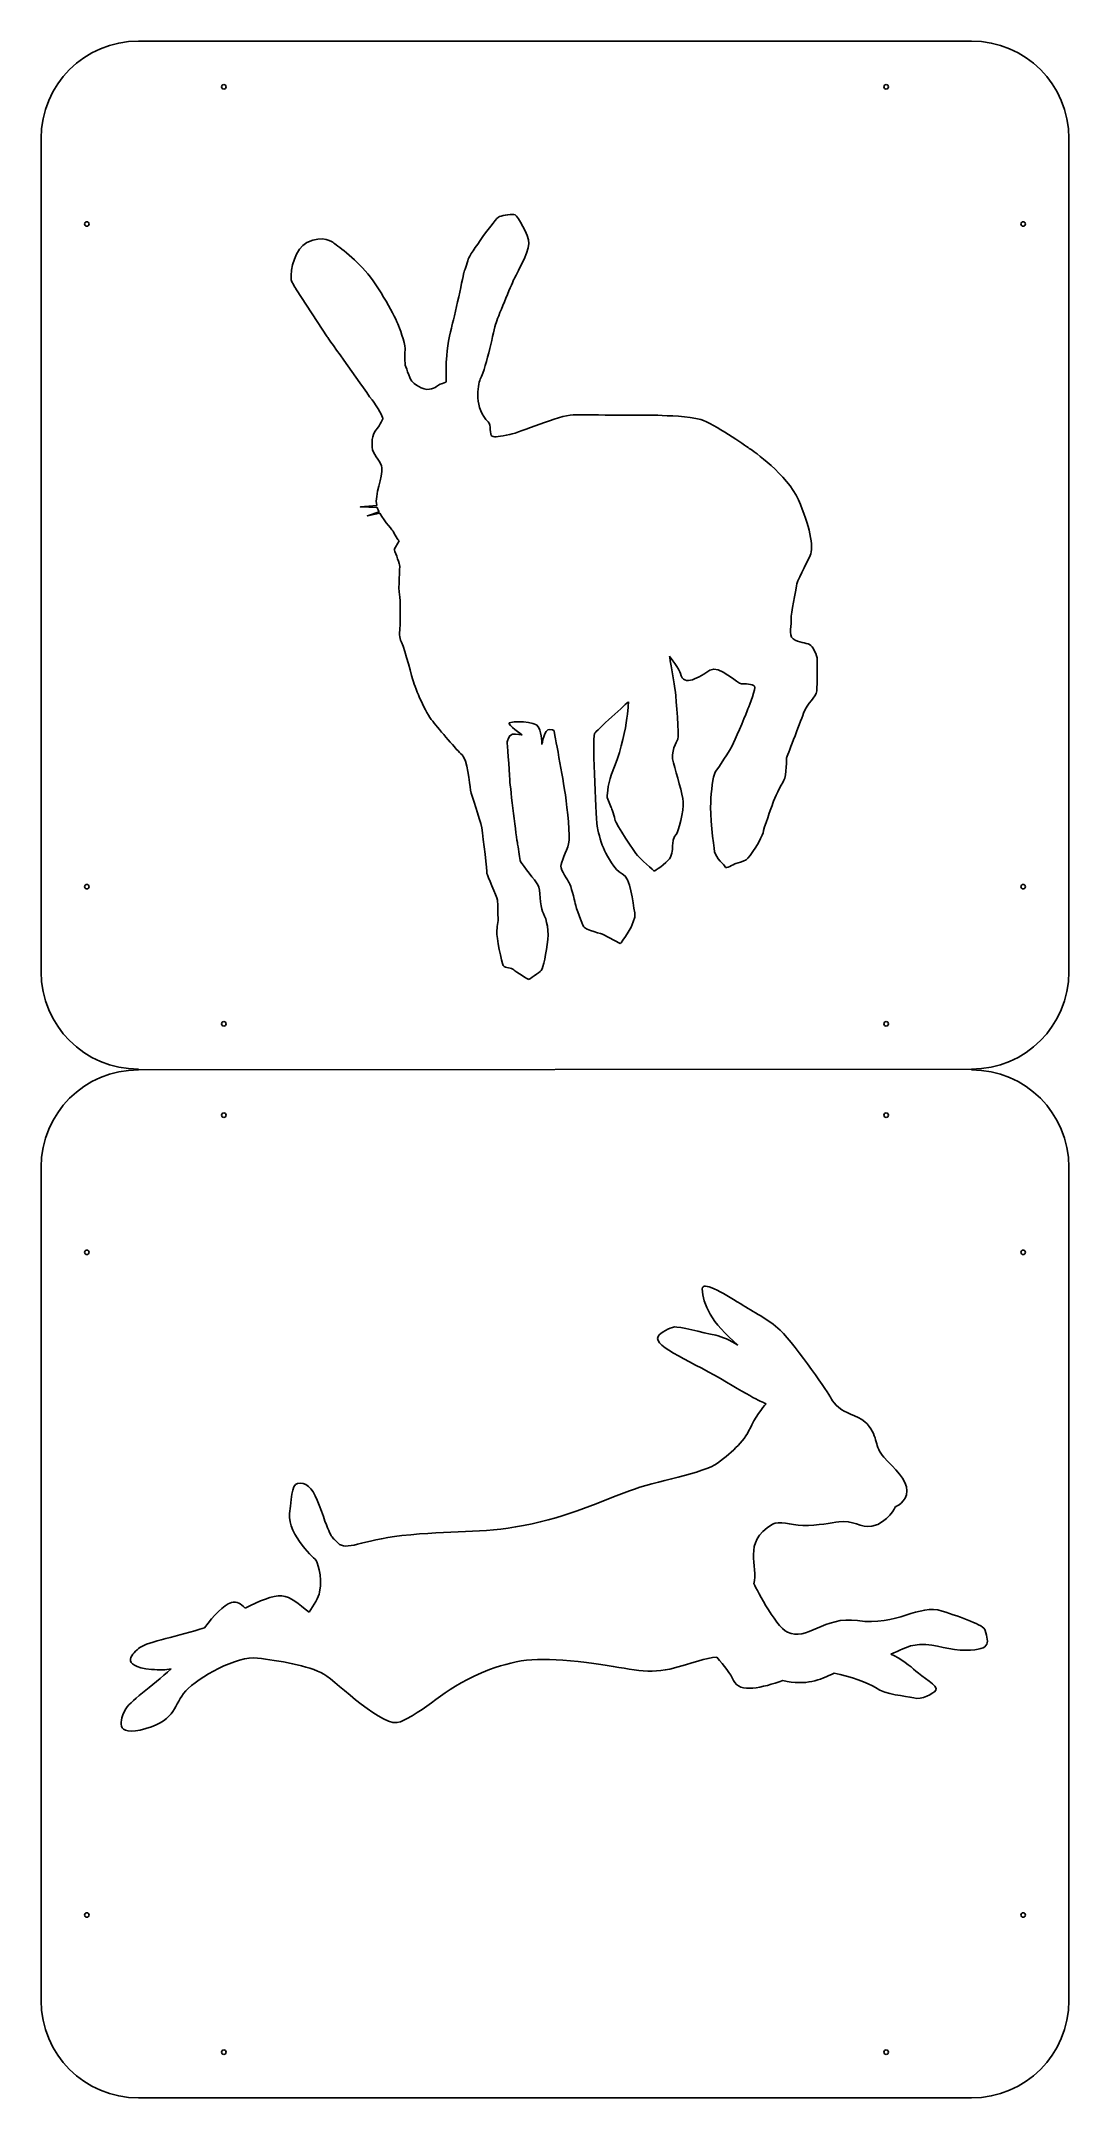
# Model space of a CAD drawing. Extents: x 0 to 127, y 0 to 254.
import ezdxf

# ---------------------------------------------------------------- set-up
doc = ezdxf.new("R2010")
doc.units = 0
doc.layers.get('0').update_dxf_attribs({"linetype": 'CONTINUOUS'})

msp = doc.modelspace()

# ---------------------------------------------------------------- linework, layer by layer
at = {"color": 7}
for points in [[(114.976281, 254.000006), (12.023712, 254.000006)], [(0, 241.98089), (0, 139.067659)], [(127, 139.067659), (127, 241.98089)], [(31.559809, 223.305535), (35.359659, 217.487163)], [(50.062053, 214.34378), (50.062053, 211.936174)], [(41.470343, 196.642317), (39.458342, 196.487062), (41.535979, 196.407121)], [(41.777276, 195.849845), (40.316977, 195.381556), (41.864791, 195.687016)], [(44.232006, 192.27362), (43.636336, 191.203562)], [(69.963064, 160.572827), (70.448182, 159.369077)], [(69.470372, 143.685926), (71.572412, 142.548969)], [(12.023712, 126.953922), (114.976281, 127.048545)], [(0, 12.01915), (0, 114.932325)], [(127, 114.932325), (127, 12.01915)], [(114.976281, 0.000006), (12.023712, 0.000006)]]:
    msp.add_lwpolyline(points, dxfattribs=at)
for points in [[(22.86, 248.355561), (22.86, 248.355561)], [(104.704444, 248.355561), (104.704444, 248.355561)], [(5.926667, 231.422228), (5.926667, 231.422228)], [(121.637778, 231.422228), (121.637778, 231.422228)], [(5.926667, 149.577781), (5.926667, 149.577781)], [(121.637778, 149.577781), (121.637778, 149.577781)], [(22.86, 132.64445), (22.86, 132.64445)], [(104.704444, 132.64445), (104.704444, 132.64445)], [(22.86, 121.355561), (22.86, 121.355561)], [(104.704444, 121.355561), (104.704444, 121.355561)], [(5.926667, 104.422228), (5.926667, 104.422228)], [(121.637778, 104.422228), (121.637778, 104.422228)], [(5.926667, 22.577782), (5.926667, 22.577782)], [(121.637778, 22.577781), (121.637778, 22.577781)], [(22.86, 5.64445), (22.86, 5.64445)], [(104.704444, 5.64445), (104.704444, 5.64445)]]:
    msp.add_lwpolyline(points, close=True, dxfattribs=at)
for points in [[(12.023712, 254.000006), (5.361991, 254.000006), (0, 248.640087), (0, 241.98089)], [(127, 241.98089), (127, 248.640087), (121.638006, 254.000006), (114.976281, 254.000006)], [(22.295556, 248.355561), (22.295556, 248.51143), (22.421912, 248.637786), (22.577778, 248.637786)], [(22.577778, 248.073333), (22.421912, 248.073333), (22.295556, 248.19969), (22.295556, 248.355561)], [(22.577778, 248.637786), (22.733643, 248.637786), (22.86, 248.51143), (22.86, 248.355561)], [(22.86, 248.355561), (22.86, 248.19969), (22.733643, 248.073333), (22.577778, 248.073333)], [(104.14, 248.355561), (104.14, 248.51143), (104.266357, 248.637786), (104.422222, 248.637786)], [(104.422222, 248.073333), (104.266357, 248.073333), (104.14, 248.19969), (104.14, 248.355561)], [(104.422222, 248.637786), (104.578088, 248.637786), (104.704444, 248.51143), (104.704444, 248.355561)], [(104.704444, 248.355561), (104.704444, 248.19969), (104.578088, 248.073333), (104.422222, 248.073333)], [(5.362222, 231.422228), (5.362222, 231.578096), (5.488577, 231.704453), (5.644444, 231.704453)], [(5.644444, 231.14), (5.488577, 231.14), (5.362222, 231.266357), (5.362222, 231.422228)], [(5.644444, 231.704453), (5.800311, 231.704453), (5.926667, 231.578096), (5.926667, 231.422228)], [(5.926667, 231.422228), (5.926667, 231.266357), (5.800311, 231.14), (5.644444, 231.14)], [(56.628089, 232.334294), (56.14297, 232.200497), (52.949834, 227.619324), (52.788163, 227.084242)], [(58.568458, 232.534989), (58.245116, 232.735579), (57.113207, 232.46809), (56.628089, 232.334294)], [(60.266268, 228.990321), (60.266268, 230.127278), (58.891905, 232.334294), (58.568458, 232.534989)], [(121.073333, 231.422228), (121.073333, 231.578096), (121.19969, 231.704453), (121.355556, 231.704453)], [(121.355556, 231.14), (121.19969, 231.14), (121.073333, 231.266357), (121.073333, 231.422228)], [(121.355556, 231.704453), (121.511421, 231.704453), (121.637778, 231.578096), (121.637778, 231.422228)], [(121.637778, 231.422228), (121.637778, 231.266357), (121.511421, 231.14), (121.355556, 231.14)], [(32.853388, 229.124117), (31.439371, 228.42221), (30.751348, 225.847043), (30.913019, 224.50939)], [(36.087336, 229.124117), (36.087336, 229.124117), (34.874645, 230.127278), (32.853388, 229.124117)], [(40.048963, 225.646348), (38.351153, 227.518977), (36.087336, 229.124117), (36.087336, 229.124117)], [(58.406787, 224.576289), (58.406787, 224.576289), (60.266268, 227.853363), (60.266268, 228.990321)], [(52.788163, 227.084242), (52.626387, 226.549265), (52.263915, 225.479207), (52.263915, 225.479207)], [(30.913019, 224.50939), (30.945206, 224.243269), (31.559809, 223.305535), (31.559809, 223.305535)], [(44.17226, 218.891608), (43.848812, 219.694073), (41.746772, 223.773718), (40.048963, 225.646348)], [(52.263915, 225.479207), (52.263915, 225.479207), (51.014619, 219.62728), (50.691172, 218.557116)], [(56.223858, 219.225995), (56.547201, 220.229155), (58.406787, 224.576289), (58.406787, 224.576289)], [(44.980721, 215.815123), (45.061609, 216.283307), (44.495602, 218.089038), (44.17226, 218.891608)], [(50.691172, 218.557116), (50.36783, 217.487163), (50.062053, 215.14635), (50.062053, 214.34378)], [(54.256036, 212.237111), (55.115827, 214.015283), (55.900411, 218.222835), (56.223858, 219.225995)], [(35.359659, 217.487163), (35.359659, 217.487163), (40.210634, 210.598521), (41.099983, 209.394666)], [(44.980721, 214.076291), (44.980721, 214.076291), (44.899832, 215.34694), (44.980721, 215.815123)], [(45.789181, 212.002967), (45.546622, 212.27056), (44.980721, 214.076291), (44.980721, 214.076291)], [(47.97211, 210.999806), (47.140403, 210.866115), (46.031741, 211.735478), (45.789181, 212.002967)], [(49.32817, 211.635131), (49.004722, 211.568338), (48.803922, 211.133603), (47.97211, 210.999806)], [(50.062053, 211.936174), (50.062053, 211.936174), (49.651512, 211.702029), (49.32817, 211.635131)], [(55.248572, 206.98706), (53.522047, 208.525302), (53.932588, 211.568338), (54.256036, 212.237111)], [(41.099983, 209.394666), (41.989332, 208.190915), (42.231891, 207.388345), (42.231891, 207.388345)], [(41.376517, 205.95045), (40.907387, 205.365195), (40.780637, 204.328585), (40.969447, 203.542844)], [(42.231891, 207.388345), (42.231891, 207.388345), (41.950833, 206.666873), (41.376517, 205.95045)], [(55.723909, 205.214778), (55.400461, 205.348575), (55.629557, 206.647624), (55.248572, 206.98706)], [(65.758878, 207.856529), (63.899397, 207.78963), (59.219245, 205.682962), (57.925665, 205.415368)], [(71.418314, 207.78963), (70.771524, 207.78963), (67.134398, 207.905966), (65.758878, 207.856529)], [(76.188401, 207.78963), (75.032826, 207.8458), (72.065104, 207.78963), (71.418314, 207.78963)], [(81.524495, 207.254548), (79.907468, 207.722732), (77.562869, 207.722732), (76.188401, 207.78963)], [(87.507273, 203.709985), (87.022154, 204.044372), (83.141416, 206.78647), (81.524495, 207.254548)], [(40.969447, 203.542844), (41.158256, 202.756893), (42.049814, 202.00902), (42.111242, 201.302274)], [(57.925665, 205.415368), (56.632086, 205.14788), (56.047251, 205.080982), (55.723909, 205.214778)], [(93.570939, 197.356426), (92.196577, 200.499809), (87.992391, 203.375598), (87.507273, 203.709985)], [(42.111242, 201.302274), (42.207698, 200.192981), (41.19181, 197.970923), (41.470343, 196.642317)], [(41.535979, 196.407121), (41.597513, 196.226201), (41.679874, 196.038759), (41.777276, 195.849845)], [(41.864791, 195.687016), (42.480235, 194.578039), (43.515688, 193.477476), (43.515688, 193.477476)], [(95.026295, 190.46789), (95.511308, 191.537948), (94.945407, 194.213148), (93.570939, 197.356426)], [(43.515688, 193.477476), (43.834717, 192.733074), (44.232006, 192.27362), (44.232006, 192.27362)], [(43.636336, 191.203562), (43.636336, 191.203562), (44.215807, 189.665319), (44.296695, 189.330933)], [(44.296695, 189.330933), (44.377478, 188.996546), (44.104941, 186.388245), (44.266612, 185.652573)], [(93.32838, 186.722631), (93.32838, 187.190815), (94.541176, 189.397831), (95.026295, 190.46789)], [(44.266612, 185.652573), (44.428283, 184.916901), (44.359491, 182.843682), (44.359491, 182.041111)], [(92.68159, 182.642986), (92.600807, 183.244967), (93.32838, 186.254553), (93.32838, 186.722631)], [(44.359491, 182.041111), (44.359491, 181.439236), (44.185724, 180.43597), (44.428283, 180.034685)], [(92.92415, 180.168482), (92.27736, 180.636666), (92.762478, 182.041111), (92.68159, 182.642986)], [(44.428283, 180.034685), (44.670842, 179.6334), (45.608892, 176.322981), (45.932235, 175.119126)], [(78.371329, 173.614333), (78.290546, 174.416903), (77.643757, 178.028365), (77.643757, 178.028365)], [(77.643757, 178.028365), (77.643757, 178.028365), (78.91714, 176.393561), (79.018119, 175.888247)], [(94.945407, 179.499709), (94.541176, 179.700299), (93.570939, 179.700299), (92.92415, 180.168482)], [(95.915644, 177.627079), (95.915644, 178.095263), (95.349637, 179.299119), (94.945407, 179.499709)], [(79.018119, 175.888247), (79.366706, 174.144997), (81.377445, 175.491275), (82.648093, 176.314251)], [(82.648093, 176.314251), (83.78484, 177.050449), (86.132911, 174.550595), (86.537141, 174.617493)], [(95.834756, 173.74813), (95.915644, 174.617493), (95.915644, 177.158896), (95.915644, 177.627079)], [(45.932235, 175.119126), (46.255682, 173.91527), (47.495196, 171.07293), (48.384545, 170.002871)], [(78.694777, 167.795855), (78.856448, 168.130242), (78.452218, 172.811762), (78.371329, 173.614333)], [(86.537141, 174.617493), (86.941371, 174.684392), (87.911503, 174.550595), (88.154063, 174.350005)], [(88.154063, 174.350005), (88.396622, 174.149415), (87.507273, 171.942399), (87.345602, 171.541114)], [(94.217729, 171.006032), (94.702847, 172.343684), (95.753867, 172.878661), (95.834756, 173.74813)], [(68.394843, 168.498078), (68.488038, 168.734221), (72.566526, 172.401957), (72.566526, 172.401957)], [(72.566526, 172.401957), (72.566526, 172.401957), (72.566526, 168.489768), (70.501512, 163.482171)], [(87.345602, 171.541114), (87.183931, 171.139828), (86.052022, 168.330832), (85.566904, 167.327672)], [(92.115689, 165.521941), (92.115689, 165.521941), (93.732716, 169.668484), (94.217729, 171.006032)], [(48.384545, 170.002871), (49.273894, 168.932813), (51.367834, 166.39141), (52.014624, 165.856328)], [(59.452653, 168.330832), (59.452653, 168.330832), (57.593172, 169.601586), (57.835731, 169.802176)], [(57.593172, 167.461469), (57.593172, 167.461469), (57.754843, 168.330832), (58.239961, 168.397731)], [(57.835731, 169.802176), (58.07829, 170.002871), (61.069679, 170.136563), (61.47391, 169.267199)], [(58.239961, 168.397731), (58.72508, 168.464629), (59.452653, 168.330832), (59.452653, 168.330832)], [(61.47391, 169.267199), (61.87814, 168.397731), (61.87814, 167.127082), (61.87814, 167.127082)], [(61.87814, 167.127082), (61.87814, 167.127082), (62.201588, 169.066504), (62.848377, 168.999711)], [(62.848377, 168.999711), (63.495167, 168.932813), (63.378831, 168.799016), (63.378831, 168.799016)], [(63.378831, 168.799016), (63.378831, 168.799016), (64.538614, 162.746499), (64.781173, 160.940768)], [(68.742694, 156.861123), (68.655074, 157.22349), (68.041418, 167.603365), (68.394843, 168.498078)], [(78.12877, 164.853167), (77.72454, 166.257613), (78.533106, 167.461469), (78.694777, 167.795855)], [(52.014624, 165.856328), (52.661414, 165.321351), (52.903973, 162.311765), (53.065644, 161.509194)], [(57.916619, 162.779843), (57.835731, 164.050597), (57.593172, 167.461469), (57.593172, 167.461469)], [(85.566904, 167.327672), (85.081785, 166.324511), (83.626535, 164.184394), (83.303193, 163.71621)], [(91.792241, 162.71305), (92.115689, 163.248027), (92.115689, 165.521941), (92.115689, 165.521941)], [(58.886751, 154.821248), (58.72508, 155.623819), (57.997402, 161.509194), (57.916619, 162.779843)], [(70.501512, 163.482171), (69.926038, 162.086772), (69.963064, 160.572827), (69.963064, 160.572827)], [(79.341566, 160.03785), (79.260678, 161.041011), (78.533106, 163.448722), (78.12877, 164.853167)], [(83.303193, 163.71621), (82.979745, 163.248027), (82.818074, 161.308604), (82.737186, 159.970952)], [(90.417879, 159.904054), (90.57955, 160.439136), (91.468899, 162.177968), (91.792241, 162.71305)], [(53.065644, 161.509194), (53.227315, 160.706624), (54.197552, 158.165221), (54.440006, 156.827674)], [(64.781173, 160.940768), (65.023732, 159.135038), (65.427963, 155.791065), (65.185403, 154.854697)], [(78.452218, 156.025104), (78.77556, 156.225694), (79.422349, 159.03469), (79.341566, 160.03785)], [(70.448182, 159.369077), (70.448182, 159.369077), (70.933301, 158.098323), (70.933301, 157.763936)], [(70.933301, 157.763936), (70.933301, 157.429549), (73.439571, 153.684291), (73.682131, 153.416803)], [(82.737186, 159.970952), (82.656403, 158.633405), (83.060633, 154.687557), (83.222304, 153.884986)], [(89.205083, 156.225694), (89.285971, 156.760776), (90.256208, 159.369077), (90.417879, 159.904054)], [(54.440006, 156.827674), (54.682566, 155.490022), (55.086901, 151.410482), (55.086901, 151.209787)], [(69.632043, 154.052127), (69.227812, 154.787799), (68.90447, 156.192245), (68.742694, 156.861123)], [(78.025372, 154.654107), (78.025372, 154.854697), (78.12877, 155.824409), (78.452218, 156.025104)], [(87.103043, 152.881826), (87.588161, 153.149314), (89.1243, 155.690717), (89.205083, 156.225694)], [(59.290982, 152.614232), (59.048422, 153.082416), (59.048422, 154.018678), (58.886751, 154.821248)], [(61.393127, 149.805341), (61.069679, 150.340318), (59.533541, 152.146049), (59.290982, 152.614232)], [(65.185403, 154.854697), (64.942844, 153.918436), (64.215166, 152.580783), (64.215166, 152.112705)], [(71.814971, 151.176338), (70.763951, 151.644521), (70.036273, 153.316455), (69.632043, 154.052127)], [(73.682131, 153.416803), (73.92469, 153.149314), (75.784171, 151.477275), (75.784171, 151.477275)], [(75.784171, 151.477275), (75.784171, 151.477275), (77.239526, 152.480541), (77.643757, 153.015518)], [(77.643757, 153.015518), (78.047987, 153.5506), (78.025372, 154.453412), (78.025372, 154.654107)], [(83.222304, 153.884986), (83.383976, 153.082416), (84.434996, 152.279846), (84.515884, 152.012357)], [(84.515884, 152.012357), (84.596772, 151.744764), (85.526828, 152.313295), (85.850275, 152.447092)], [(85.850275, 152.447092), (86.173723, 152.580783), (86.617924, 152.614232), (87.103043, 152.881826)], [(5.362222, 149.577781), (5.362222, 149.733652), (5.488576, 149.860008), (5.644444, 149.860008)], [(5.644444, 149.860008), (5.80031, 149.860008), (5.926667, 149.733652), (5.926667, 149.577781)], [(55.086901, 151.209787), (55.086901, 151.009197), (56.299592, 148.400896), (56.380481, 147.932712)], [(64.215166, 152.112705), (64.215166, 151.644521), (65.104515, 150.306974), (65.266186, 150.03938)], [(65.266186, 150.03938), (65.427963, 149.771892), (65.912976, 147.966161), (65.993864, 147.497978)], [(73.35111, 146.361021), (73.10855, 147.631775), (72.865991, 150.708154), (71.814971, 151.176338)], [(121.073333, 149.577781), (121.073333, 149.733652), (121.199687, 149.860008), (121.355556, 149.860008)], [(121.355556, 149.860008), (121.511421, 149.860008), (121.637778, 149.733652), (121.637778, 149.577781)], [(5.644444, 149.295556), (5.488576, 149.295556), (5.362222, 149.421912), (5.362222, 149.577781)], [(5.926667, 149.577781), (5.926667, 149.421912), (5.80031, 149.295556), (5.644444, 149.295556)], [(56.380481, 147.932712), (56.461264, 147.464529), (56.380481, 146.260778), (56.461264, 145.792595)], [(61.959028, 146.528267), (61.635581, 147.130142), (61.716469, 149.270259), (61.393127, 149.805341)], [(65.993864, 147.497978), (66.074752, 147.029899), (66.883213, 144.956575), (67.044884, 144.622188)], [(121.355556, 149.295556), (121.199687, 149.295556), (121.073333, 149.421912), (121.073333, 149.577781)], [(121.637778, 149.577781), (121.637778, 149.421912), (121.511421, 149.295556), (121.355556, 149.295556)], [(56.461264, 145.792595), (56.542152, 145.324411), (56.299592, 144.521841), (56.299592, 143.986864)], [(62.605818, 143.050497), (62.767489, 144.655637), (62.282371, 145.926286), (61.959028, 146.528267)], [(71.572412, 142.548969), (71.572412, 142.548969), (73.593669, 145.090372), (73.35111, 146.361021)], [(56.299592, 143.986864), (56.299592, 143.451782), (56.865494, 140.174707), (57.108053, 139.84032)], [(61.797357, 139.238445), (62.039917, 139.505934), (62.444147, 141.445461), (62.605818, 143.050497)], [(67.044884, 144.622188), (67.20666, 144.287801), (69.470372, 143.685926), (69.470372, 143.685926)], [(57.108053, 139.84032), (57.350613, 139.505934), (58.159073, 139.572832), (58.401633, 139.305344)], [(0, 139.067659), (0, 132.40849), (5.361991, 127.048545), (12.023712, 127.048545)], [(58.401633, 139.305344), (58.644192, 139.03775), (60.261219, 138.101488), (60.261219, 138.101488)], [(60.261219, 138.101488), (60.261219, 138.101488), (61.554798, 138.970852), (61.797357, 139.238445)], [(114.976281, 127.048545), (121.637998, 127.048545), (127, 132.40849), (127, 139.067659)], [(22.295556, 132.64445), (22.295556, 132.800319), (22.421911, 132.926675), (22.577777, 132.926675)], [(22.577777, 132.362222), (22.421911, 132.362222), (22.295556, 132.488579), (22.295556, 132.64445)], [(22.577777, 132.926675), (22.733645, 132.926675), (22.86, 132.800319), (22.86, 132.64445)], [(22.86, 132.64445), (22.86, 132.488579), (22.733645, 132.362222), (22.577777, 132.362222)], [(104.14, 132.64445), (104.14, 132.800319), (104.266357, 132.926675), (104.422222, 132.926675)], [(104.422222, 132.362222), (104.266357, 132.362222), (104.14, 132.488579), (104.14, 132.64445)], [(104.422222, 132.926675), (104.578088, 132.926675), (104.704444, 132.800319), (104.704444, 132.64445)], [(104.704444, 132.64445), (104.704444, 132.488579), (104.578088, 132.362222), (104.422222, 132.362222)], [(0, 114.932325), (0, 121.591493), (5.361991, 126.953922), (12.023712, 126.953922)], [(114.976281, 126.953922), (121.637998, 126.953922), (127, 121.591493), (127, 114.932325)], [(22.295556, 121.355561), (22.295556, 121.51143), (22.421911, 121.637786), (22.577777, 121.637786)], [(22.577777, 121.073333), (22.421911, 121.073333), (22.295556, 121.19969), (22.295556, 121.355561)], [(22.577777, 121.637786), (22.733645, 121.637786), (22.86, 121.51143), (22.86, 121.355561)], [(22.86, 121.355561), (22.86, 121.19969), (22.733645, 121.073333), (22.577777, 121.073333)], [(104.14, 121.355561), (104.14, 121.51143), (104.266357, 121.637786), (104.422222, 121.637786)], [(104.422222, 121.073333), (104.266357, 121.073333), (104.14, 121.19969), (104.14, 121.355561)], [(104.422222, 121.637786), (104.578088, 121.637786), (104.704444, 121.51143), (104.704444, 121.355561)], [(104.704444, 121.355561), (104.704444, 121.19969), (104.578088, 121.073333), (104.422222, 121.073333)], [(5.362222, 104.422228), (5.362222, 104.578096), (5.488577, 104.704453), (5.644444, 104.704453)], [(5.644444, 104.14), (5.488577, 104.14), (5.362222, 104.266357), (5.362222, 104.422228)], [(5.644444, 104.704453), (5.800311, 104.704453), (5.926667, 104.578096), (5.926667, 104.422228)], [(5.926667, 104.422228), (5.926667, 104.266357), (5.800311, 104.14), (5.644444, 104.14)], [(121.073333, 104.422228), (121.073333, 104.578096), (121.19969, 104.704453), (121.355556, 104.704453)], [(121.355556, 104.14), (121.19969, 104.14), (121.073333, 104.266357), (121.073333, 104.422228)], [(121.355556, 104.704453), (121.511421, 104.704453), (121.637778, 104.578096), (121.637778, 104.422228)], [(121.637778, 104.422228), (121.637778, 104.266357), (121.511421, 104.14), (121.355556, 104.14)], [(81.70105, 99.918503), (81.667495, 100.88264), (84.10003, 99.535626), (86.45315, 98.04335)], [(86.100776, 92.967592), (82.787728, 95.770908), (81.767317, 98.018736), (81.70105, 99.918503)], [(86.45315, 98.04335), (88.01264, 97.05439), (89.866125, 96.188076), (91.308543, 94.810874)], [(84.698329, 88.390732), (80.816434, 90.754265), (75.536825, 92.795297), (76.229581, 94.016403)], [(76.229581, 94.016403), (76.526206, 94.539283), (77.691774, 95.135058), (78.257781, 95.207742)], [(78.257781, 95.207742), (78.823788, 95.28053), (81.697894, 94.518877), (83.371301, 94.181125)], [(83.371301, 94.181125), (84.167455, 94.0204), (85.167565, 93.522344), (86.100776, 92.967592)], [(91.308543, 94.810874), (93.42005, 92.794981), (97.510739, 86.592259), (97.510739, 86.592259)], [(89.605579, 85.717005), (89.605579, 85.717005), (88.580329, 86.027094), (84.698329, 88.390732)], [(97.510739, 86.592259), (97.510739, 86.592259), (97.789903, 85.734676), (98.94653, 84.960086)], [(87.818466, 83.109861), (88.3972, 84.425109), (89.605579, 85.717005), (89.605579, 85.717005)], [(98.94653, 84.960086), (99.523161, 84.573947), (101.456377, 83.987008), (102.085601, 83.228827)], [(83.587669, 78.386792), (85.596303, 79.918408), (86.944474, 81.123315), (87.818466, 83.109861)], [(102.085601, 83.228827), (103.521918, 81.497988), (102.915309, 80.448546), (104.12779, 79.142134)], [(104.12779, 79.142134), (105.470491, 77.695614), (107.013782, 76.351125), (106.986539, 74.961931)], [(72.720677, 74.981285), (75.77949, 76.103937), (81.99778, 77.174522), (83.587669, 78.386792)], [(30.704593, 72.161455), (30.989963, 74.832447), (31.012262, 75.966669), (32.006482, 75.929644)], [(32.006482, 75.929644), (33.000806, 75.892618), (33.723751, 74.979392), (34.365281, 73.193962)], [(59.589763, 70.677699), (65.413289, 71.820231), (69.232283, 73.701065), (72.720677, 74.981285)], [(106.986539, 74.961931), (106.958139, 73.525193), (105.57736, 73.021667), (105.57736, 73.021667)], [(34.000496, 66.376847), (34.000496, 66.376847), (30.417224, 69.471634), (30.704593, 72.161455)], [(34.365281, 73.193962), (35.924771, 68.853666), (35.737119, 69.498878), (36.680008, 68.528641)], [(94.141311, 70.691058), (92.500197, 70.704521), (91.244379, 71.349418), (90.362919, 70.831797)], [(98.572909, 71.156612), (97.680194, 71.015031), (96.014887, 70.6757), (94.141311, 70.691058)], [(102.663704, 70.600703), (101.317952, 70.315753), (100.247578, 71.422101), (98.572909, 71.156612)], [(105.57736, 73.021667), (105.57736, 73.021667), (104.704736, 71.032807), (102.663704, 70.600703)], [(36.680008, 68.528641), (37.705257, 67.473518), (39.518877, 68.860818), (44.571389, 69.430296)], [(44.571389, 69.430296), (50.687438, 70.119792), (54.414183, 69.662337), (59.589763, 70.677699)], [(90.362919, 70.831797), (86.53509, 68.583443), (88.728852, 65.625713), (88.07754, 63.483281)], [(34.412089, 62.458663), (34.866704, 64.519681), (34.000496, 66.376847), (34.000496, 66.376847)], [(20.193025, 58.067562), (21.338712, 59.570988), (22.499441, 60.853207), (23.511648, 61.171921)], [(23.511648, 61.171921), (24.211556, 61.392391), (24.663541, 61.012459), (25.205986, 60.484635)], [(25.205986, 60.484635), (26.951445, 61.370618), (28.632215, 62.081255), (29.726467, 61.995423)], [(29.726467, 61.995423), (30.861951, 61.906331), (31.796741, 60.990685), (33.126609, 59.99878)], [(33.126609, 59.99878), (33.691459, 60.823229), (34.274085, 61.833016), (34.412089, 62.458663)], [(88.07754, 63.483281), (88.07754, 63.483281), (90.644608, 58.272885), (92.233655, 57.497558)], [(100.888582, 58.93377), (105.741135, 58.209142), (108.477553, 61.080093), (111.355236, 60.125739)], [(92.233655, 57.497558), (94.619593, 56.333358), (96.717846, 59.556577), (100.888582, 58.93377)], [(111.355236, 60.125739), (113.725606, 59.339683), (116.507464, 58.393955), (116.671134, 57.730861)], [(12.215812, 55.608835), (13.179527, 56.343982), (17.073834, 56.998555), (20.193025, 58.067562)], [(113.579397, 55.308424), (111.683522, 55.377216), (109.937537, 56.300014), (107.718004, 55.878217)], [(116.671134, 57.730861), (117.078415, 56.081437), (117.51683, 55.165686), (113.579397, 55.308424)], [(13.644871, 52.913125), (9.419964, 53.327137), (11.391468, 54.979927), (12.215812, 55.608835)], [(26.7335, 54.319253), (24.249318, 54.645436), (19.371836, 51.909964), (17.867885, 50.250863)], [(34.916983, 52.333233), (33.105467, 53.41623), (29.217786, 53.993071), (26.7335, 54.319253)], [(67.403411, 53.765238), (61.672028, 54.456626), (59.139671, 54.271394), (55.422287, 52.883883)], [(77.67547, 52.957934), (74.632856, 52.248559), (72.418897, 53.160312), (67.403411, 53.765238)], [(83.508463, 54.433696), (82.088871, 54.383312), (80.591651, 53.637752), (77.67547, 52.957934)], [(85.546445, 51.56001), (85.19302, 52.329867), (84.426633, 53.356379), (83.508463, 54.433696)], [(107.718004, 55.878217), (106.98391, 55.73874), (106.044808, 55.206709), (104.998205, 54.78365)], [(104.998205, 54.78365), (106.257915, 54.274234), (107.436946, 53.304733), (108.070483, 52.712955)], [(10.341394, 47.838945), (10.844921, 48.890911), (13.736804, 50.848215), (16.053108, 52.97266)], [(16.053108, 52.97266), (15.422622, 52.85096), (14.649399, 52.814565), (13.644871, 52.913125)], [(44.402355, 46.443861), (42.336709, 45.472887), (36.728604, 51.250132), (34.916983, 52.333233)], [(55.422287, 52.883883), (49.794723, 50.783421), (48.537222, 48.38749), (44.402355, 46.443861)], [(91.66565, 51.543601), (89.123721, 50.670135), (86.311149, 49.894703), (85.546445, 51.56001)], [(98.001538, 52.458826), (96.197595, 51.581258), (94.581094, 50.884189), (91.66565, 51.543601)], [(103.111797, 50.661825), (102.20667, 51.285264), (99.975146, 52.05733), (98.001538, 52.458826)], [(108.070483, 52.712955), (108.776177, 52.053543), (110.984034, 50.826442), (110.574755, 50.348371)], [(17.867885, 50.250863), (16.363828, 48.591762), (16.78026, 46.718186), (12.959162, 45.605527)], [(107.822454, 49.390966), (106.730095, 49.663188), (104.432093, 49.752701), (103.111797, 50.661825)], [(110.574755, 50.348371), (110.16558, 49.8703), (108.883992, 49.126318), (107.822454, 49.390966)], [(12.959162, 45.605527), (8.843859, 44.407141), (9.878786, 46.872389), (10.341394, 47.838945)], [(5.362222, 22.577782), (5.362222, 22.733651), (5.488577, 22.860008), (5.644444, 22.860008)], [(5.644444, 22.860008), (5.800311, 22.860008), (5.926667, 22.733651), (5.926667, 22.577782)], [(121.073333, 22.577781), (121.073333, 22.733652), (121.199687, 22.860008), (121.355556, 22.860008)], [(121.355556, 22.860008), (121.511421, 22.860008), (121.637778, 22.733652), (121.637778, 22.577781)], [(5.644444, 22.295555), (5.488577, 22.295555), (5.362222, 22.421912), (5.362222, 22.577782)], [(5.926667, 22.577782), (5.926667, 22.421912), (5.800311, 22.295555), (5.644444, 22.295555)], [(121.355556, 22.295556), (121.199687, 22.295556), (121.073333, 22.421912), (121.073333, 22.577781)], [(121.637778, 22.577781), (121.637778, 22.421912), (121.511421, 22.295556), (121.355556, 22.295556)], [(12.023712, 0.000006), (5.361991, 0.000006), (0, 5.359953), (0, 12.01915)], [(127, 12.01915), (127, 5.359953), (121.637998, 0.000006), (114.976281, 0.000006)], [(22.295556, 5.64445), (22.295556, 5.800319), (22.421911, 5.926675), (22.577777, 5.926675)], [(22.577777, 5.362222), (22.421911, 5.362222), (22.295556, 5.488579), (22.295556, 5.64445)], [(22.577777, 5.926675), (22.733645, 5.926675), (22.86, 5.800319), (22.86, 5.64445)], [(22.86, 5.64445), (22.86, 5.488579), (22.733645, 5.362222), (22.577777, 5.362222)], [(104.14, 5.64445), (104.14, 5.800319), (104.266357, 5.926675), (104.422222, 5.926675)], [(104.422222, 5.362222), (104.266357, 5.362222), (104.14, 5.488579), (104.14, 5.64445)], [(104.422222, 5.926675), (104.578088, 5.926675), (104.704444, 5.800319), (104.704444, 5.64445)], [(104.704444, 5.64445), (104.704444, 5.488579), (104.578088, 5.362222), (104.422222, 5.362222)]]:
    msp.add_open_spline(points, degree=3, dxfattribs=at)

doc.saveas('drawing.dxf')
